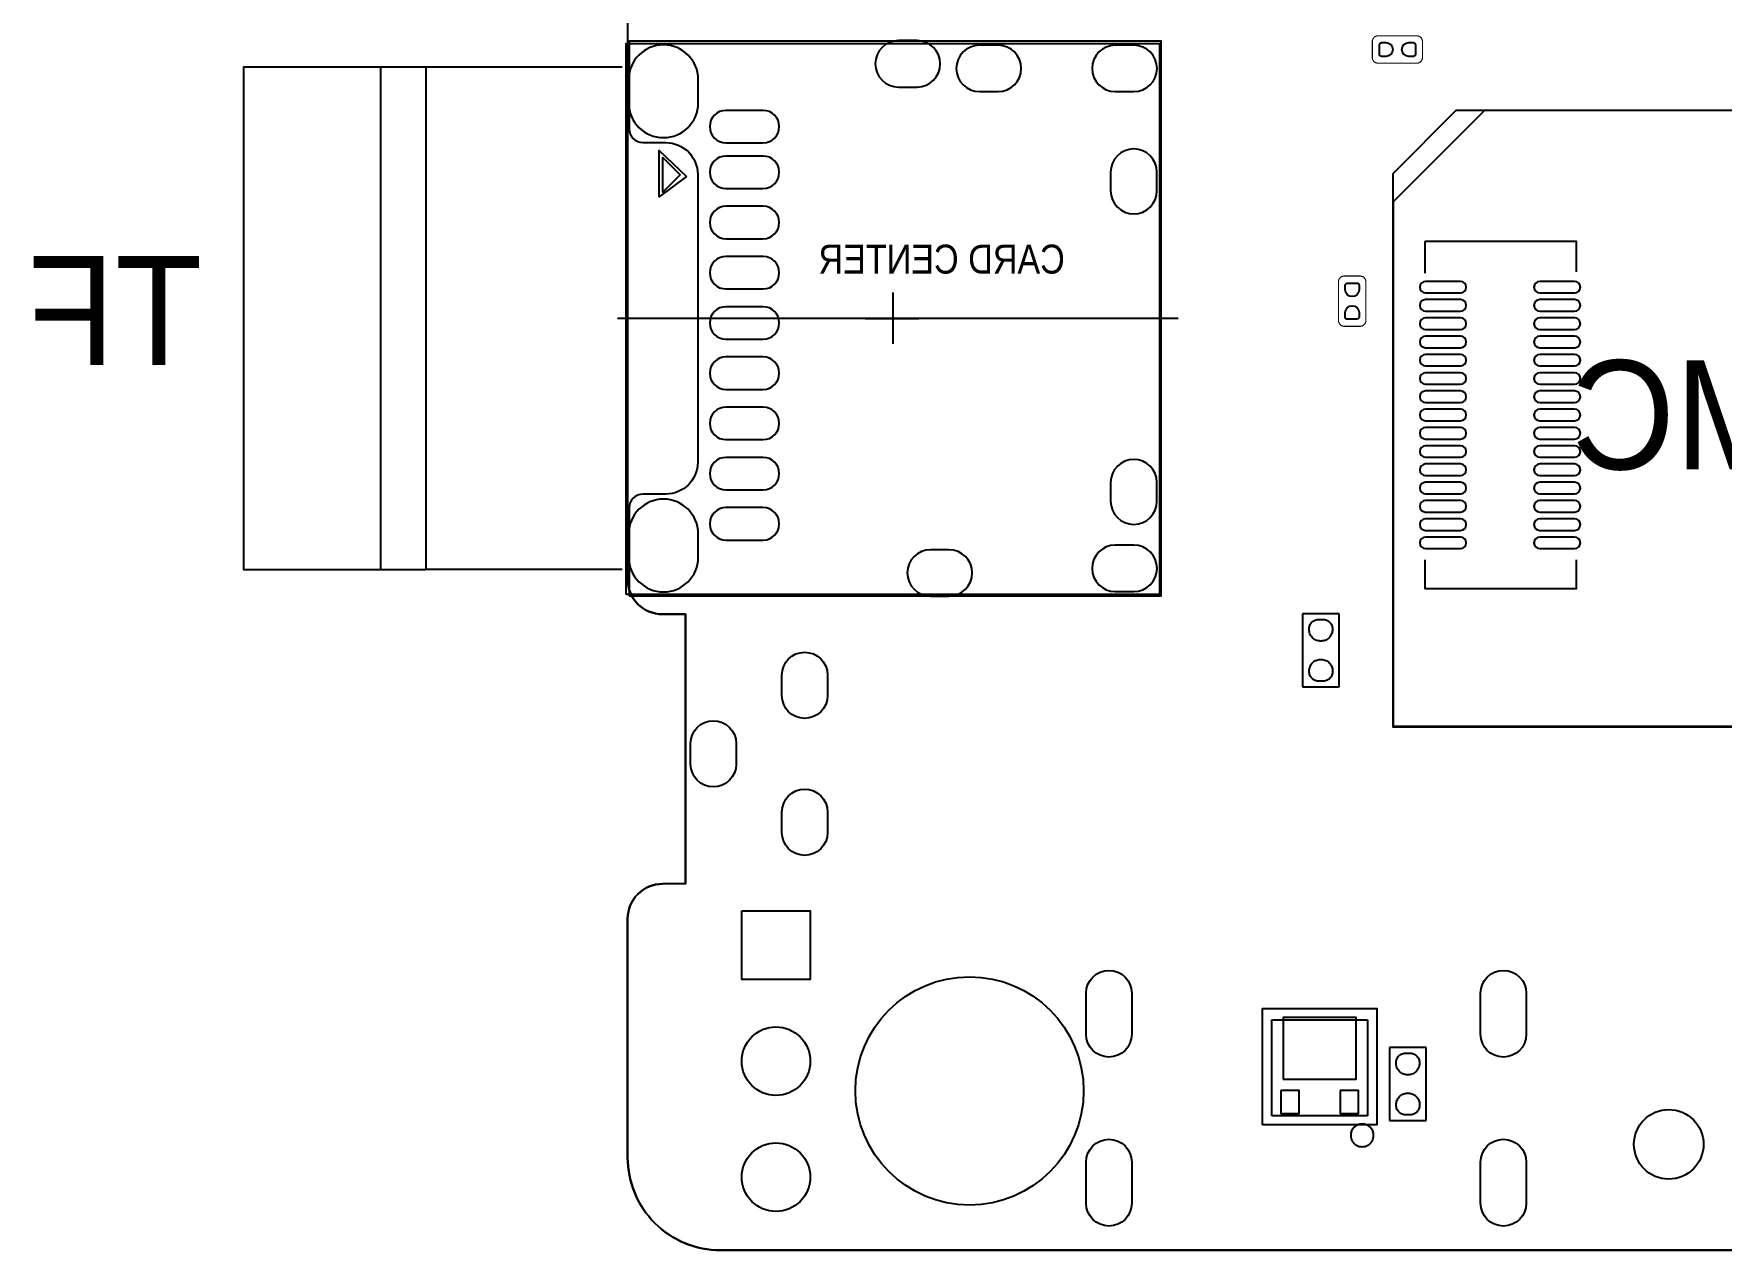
# Model space of a CAD drawing. Extents: x -10 to 106, y -8 to 52.
# Drawn here: x -9.65 to 27.31, y -4.2 to 22.44 of the extents above; entities that cross this region are included whole.
import ezdxf

# ---------------------------------------------------------------- set-up
doc = ezdxf.new("R2010")
doc.units = 0
for name, color, linetype in [('BG_LAYOUT-BOTTOM', 4, 'CONTINUOUS'), ('BG_OUTLINE', 1, 'CONTINUOUS'), ('PG_ASSEMBLY_BOTTOM', 12, 'CONTINUOUS'), ('PG_SILKSCREEN_BOTTOM', 7, 'CONTINUOUS'), ('PIN_BOTTOM', 240, 'CONTINUOUS')]:
    doc.layers.add(name, color=color, linetype=linetype)

msp = doc.modelspace()

# ---------------------------------------------------------------- linework, layer by layer
at = {"layer": 'BG_OUTLINE'}
for points in [[(55.892979, 51.799693), (5.391302, 51.799693, 0.414215), (3.359302, 49.767693), (3.359302, 10.492003)], [(55.892979, 51.799693), (90.324483, 51.799693, -0.414215), (92.356483, 49.767693), (92.356483, -2.168296, -0.414215), (90.324483, -4.200296), (5.391302, -4.200296, -0.414215), (3.359302, -2.168296), (3.359302, 3.061513)], [(4.121302, 9.730003, -0.414203), (3.359302, 10.492003)], [(4.121302, 9.730003, -0.414203), (3.359302, 10.492003)], [(4.121302, 3.823513, 0.414217), (3.359302, 3.061513)], [(3.359302, 3.061513, -0.414217), (4.121302, 3.823513)]]:
    msp.add_lwpolyline(points, format="xyb", dxfattribs=at)
msp.add_lwpolyline([(55.892979, 51.799693), (5.391302, 51.799693, 0.414215), (3.359302, 49.767693), (3.359302, 10.492003, 0.414203), (4.121302, 9.730003), (4.627194, 9.730003), (4.627194, 3.823513), (4.121302, 3.823513, 0.414217), (3.359302, 3.061513), (3.359302, -2.168296, 0.414215), (5.391302, -4.200296), (90.324483, -4.200296, 0.414215), (92.356483, -2.168296), (92.356483, 49.767693, 0.414215), (90.324483, 51.799693)], format="xyb", close=True, dxfattribs=at)
for points in [[(4.627194, 9.730003), (4.121302, 9.730003)], [(4.627194, 3.823513), (4.627194, 9.730003)], [(4.627194, 3.823513), (4.121302, 3.823513)]]:
    msp.add_lwpolyline(points, dxfattribs=at)
at = {"layer": 'PG_ASSEMBLY_BOTTOM'}
for points in [[(3.328695, 10.159314), (3.328695, 22.229318), (15.010181, 22.229318), (15.010181, 10.159314), (3.328695, 10.159314)], [(-2.056308, 21.709304), (-5.056022, 21.709304), (-5.056022, 10.711104), (-2.056308, 10.711104)], [(-1.058113, 21.709304), (-2.056308, 21.709304), (-2.056308, 10.711104), (-1.058113, 10.711104)], [(0.242392, 21.709304), (-1.058113, 21.709304), (-1.058113, 10.711104)], [(3.242081, 21.709304), (0.242392, 21.709304)], [(38.617906, 7.2803), (38.617906, 20.760309), (22.127997, 20.760309), (20.128001, 18.760415), (20.128001, 7.2803), (38.617906, 7.2803)], [(4.648683, 19.314312), (4.048684, 18.874308), (4.048684, 19.884314), (4.648683, 19.314312)], [(15.418283, 16.209315), (3.138678, 16.209315)], [(0.242392, 10.711104), (-1.058113, 10.711104)], [(3.242081, 10.711104), (0.242392, 10.711104)], [(18.941999, 9.7409), (18.142001, 9.7409)], [(18.142001, 9.7409), (18.142001, 8.1407)], [(18.941999, 8.1407), (18.941999, 9.7409)], [(18.142001, 8.1407), (18.941999, 8.1407)], [(20.846999, 0.2413), (20.047001, 0.2413)], [(20.047001, 0.2413), (20.047001, -1.3589)], [(20.846999, -1.3589), (20.846999, 0.2413)], [(20.047001, -1.3589), (20.846999, -1.3589)]]:
    msp.add_lwpolyline(points, dxfattribs=at)
at = {"layer": 'PG_ASSEMBLY_BOTTOM', "const_width": 0.0254}
for points in [[(19.795211, 22.397999, 0.414135), (19.668211, 22.270999)], [(20.76831, 22.270999, 0.414175), (20.64131, 22.397999)], [(19.668211, 21.924797, 0.414214), (19.795211, 21.797797)], [(20.64131, 21.797797, 0.414253), (20.76831, 21.924797)], [(19.054699, 17.136262, 0.414175), (18.927699, 17.009262)], [(19.527901, 17.009262, 0.414253), (19.400901, 17.136262)], [(18.927699, 16.163163, 0.414135), (19.054699, 16.036163)], [(19.400901, 16.036163, 0.414214), (19.527901, 16.163163)]]:
    msp.add_lwpolyline(points, format="xyb", dxfattribs=at)
for points in [[(19.668211, 22.270999), (19.668211, 21.924797)], [(20.64131, 22.397999), (19.795211, 22.397999)], [(20.76831, 21.924797), (20.76831, 22.270999)], [(19.795211, 21.797797), (20.64131, 21.797797)], [(18.927699, 17.009262), (18.927699, 16.163163)], [(19.400901, 17.136262), (19.054699, 17.136262)], [(19.527901, 16.163163), (19.527901, 17.009262)], [(19.054699, 16.036163), (19.400901, 16.036163)]]:
    msp.add_lwpolyline(points, dxfattribs=at)
at = {"layer": 'PG_ASSEMBLY_BOTTOM'}
msp.add_lwpolyline([(17.266691, -1.452753), (17.266691, 1.097153), (19.766509, 1.097153), (19.766509, -1.452753)], close=True, dxfattribs=at)
at = {"layer": 'PG_SILKSCREEN_BOTTOM'}
for points in [[(3.393694, 10.134321), (15.043683, 10.134321), (15.043683, 22.284309), (3.393694, 22.284309), (3.393694, 20.359319, 0.414219), (3.693693, 20.05932), (4.193692, 20.05932, -0.41421), (4.893691, 19.359321), (4.893691, 13.059308, -0.41421), (4.193692, 12.35931), (3.693693, 12.35931, 0.414219), (3.393694, 12.05931), (3.393694, 10.134321)], [(19.696709, -1.682852, 0.999978), (19.196482, -1.682826, 1.000022), (19.696709, -1.682852)]]:
    msp.add_lwpolyline(points, format="xyb", dxfattribs=at)
for points in [[(38.617906, 20.760309), (21.5011, 20.760309), (20.118095, 19.377304), (20.118095, 7.260311), (38.617906, 7.260311), (38.617906, 20.760309)], [(4.509287, 19.354521), (4.128287, 18.973521), (4.128287, 19.735521), (4.509287, 19.354521)], [(24.137899, 17.230319), (24.137899, 17.893208), (20.818094, 17.893208)], [(20.818094, 17.893208), (20.818094, 17.200321)], [(9.168689, 16.779316), (9.168689, 16.209315), (9.73869, 16.209315)], [(8.558682, 16.209315), (9.168689, 16.209315), (9.168689, 15.649321)], [(20.818094, 10.9204), (20.818094, 10.293299), (24.137899, 10.293299), (24.137899, 10.9204)], [(17.466589, 0.847166), (19.566611, 0.847166)], [(17.466589, -1.252855), (17.466589, 0.847166)], [(19.566611, 0.847166), (19.566611, -1.252855)], [(19.566611, -1.252855), (17.466589, -1.252855)]]:
    msp.add_lwpolyline(points, dxfattribs=at)
msp.add_lwpolyline([(4.509287, 19.354521), (4.128287, 18.973521), (4.128287, 19.735521)], close=True, dxfattribs=at)
at = {"layer": 'PIN_BOTTOM'}
for points in [[(4.90568, 20.930311), (4.90568, 21.438311, 1), (3.38168, 21.438311), (3.38168, 20.930311, 1)], [(9.696882, 22.29231), (9.290482, 22.29231, 1), (9.290482, 21.27631), (9.696882, 21.27631, 1)], [(11.065485, 21.17631), (11.471885, 21.17631, 1), (11.471885, 22.19231), (11.065485, 22.19231, 1)], [(14.040485, 21.17631), (14.446885, 21.17631, 1), (14.446885, 22.19231), (14.040485, 22.19231, 1)], [(19.968388, 21.947911), (19.866788, 21.947911, -0.376179), (19.824294, 21.9964), (19.824294, 22.2123, -0.366154), (19.866788, 22.248089), (19.968388, 22.248089, -0.999013)], [(20.468412, 22.248089), (20.570012, 22.248089, -0.376179), (20.612506, 22.1996), (20.612506, 21.9837, -0.366154), (20.570012, 21.947911), (20.468412, 21.947911, -0.999013)], [(6.325083, 20.764906), (5.512283, 20.764906, 1), (5.512283, 20.053706), (6.325083, 20.053706, 1)], [(6.325083, 19.764908), (5.512283, 19.764908, 1), (5.512283, 19.053708), (6.325083, 19.053708, 1)], [(13.935685, 19.412509), (13.935685, 19.006109, 1), (14.951685, 19.006109), (14.951685, 19.412509, 1)], [(6.325083, 18.664911), (5.512283, 18.664911, 1), (5.512283, 17.953711), (6.325083, 17.953711, 1)], [(6.325083, 17.564913), (5.512283, 17.564913, 1), (5.512283, 16.853713), (6.325083, 16.853713, 1)], [(20.836915, 16.76621), (21.598915, 16.76621, 1), (21.598915, 17.02021), (20.836915, 17.02021, 1)], [(23.337012, 16.76621), (24.099012, 16.76621, 1), (24.099012, 17.02021), (23.337012, 17.02021, 1)], [(19.07761, 16.836365), (19.07761, 16.937965, -0.376179), (19.126098, 16.980459), (19.341998, 16.980459, -0.366154), (19.377787, 16.937965), (19.377787, 16.836365, -0.999013)], [(6.325083, 16.464915), (5.512283, 16.464915, 1), (5.512283, 15.753715), (6.325083, 15.753715, 1)], [(19.377787, 16.33634), (19.377787, 16.23474, -0.376179), (19.329298, 16.192246), (19.113398, 16.192246, -0.366154), (19.07761, 16.23474), (19.07761, 16.33634, -0.999013)], [(20.836915, 16.366414), (21.598915, 16.366414, 1), (21.598915, 16.620414), (20.836915, 16.620414, 1)], [(23.337012, 16.366414), (24.099012, 16.366414, 1), (24.099012, 16.620414), (23.337012, 16.620414, 1)], [(20.836915, 15.966415), (21.598915, 15.966415, 1), (21.598915, 16.220415), (20.836915, 16.220415, 1)], [(23.337012, 15.966415), (24.099012, 15.966415, 1), (24.099012, 16.220415), (23.337012, 16.220415, 1)], [(20.836915, 15.566314), (21.598915, 15.566314, 1), (21.598915, 15.820314), (20.836915, 15.820314, 1)], [(23.337012, 15.566314), (24.099012, 15.566314, 1), (24.099012, 15.820314), (23.337012, 15.820314, 1)], [(6.325083, 15.364917), (5.512283, 15.364917, 1), (5.512283, 14.653717), (6.325083, 14.653717, 1)], [(20.836915, 15.166315), (21.598915, 15.166315, 1), (21.598915, 15.420315), (20.836915, 15.420315, 1)], [(23.337012, 15.166315), (24.099012, 15.166315, 1), (24.099012, 15.420315), (23.337012, 15.420315, 1)], [(20.836915, 14.766214), (21.598915, 14.766214, 1), (21.598915, 15.020214), (20.836915, 15.020214, 1)], [(23.337012, 14.766214), (24.099012, 14.766214, 1), (24.099012, 15.020214), (23.337012, 15.020214, 1)], [(20.836915, 14.366418), (21.598915, 14.366418, 1), (21.598915, 14.620418), (20.836915, 14.620418, 1)], [(23.337012, 14.366418), (24.099012, 14.366418, 1), (24.099012, 14.620418), (23.337012, 14.620418, 1)], [(6.325083, 14.264919), (5.512283, 14.264919, 1), (5.512283, 13.553719), (6.325083, 13.553719, 1)], [(20.836915, 13.966419), (21.598915, 13.966419, 1), (21.598915, 14.220419), (20.836915, 14.220419, 1)], [(23.337012, 13.966419), (24.099012, 13.966419, 1), (24.099012, 14.220419), (23.337012, 14.220419, 1)], [(20.836915, 13.566318), (21.598915, 13.566318, 1), (21.598915, 13.820318), (20.836915, 13.820318, 1)], [(23.337012, 13.566318), (24.099012, 13.566318, 1), (24.099012, 13.820318), (23.337012, 13.820318, 1)], [(20.836915, 13.166319), (21.598915, 13.166319, 1), (21.598915, 13.420319), (20.836915, 13.420319, 1)], [(23.337012, 13.166319), (24.099012, 13.166319, 1), (24.099012, 13.420319), (23.337012, 13.420319, 1)], [(6.325083, 13.164922), (5.512283, 13.164922, 1), (5.512283, 12.453722), (6.325083, 12.453722, 1)], [(13.935685, 12.612522), (13.935685, 12.206122, 1), (14.951685, 12.206122), (14.951685, 12.612522, 1)], [(20.836915, 12.766218), (21.598915, 12.766218, 1), (21.598915, 13.020218), (20.836915, 13.020218, 1)], [(23.337012, 12.766218), (24.099012, 12.766218, 1), (24.099012, 13.020218), (23.337012, 13.020218, 1)], [(20.836915, 12.366422), (21.598915, 12.366422, 1), (21.598915, 12.620422), (20.836915, 12.620422, 1)], [(23.337012, 12.366422), (24.099012, 12.366422, 1), (24.099012, 12.620422), (23.337012, 12.620422, 1)], [(4.90568, 10.980318), (4.90568, 11.488318, 1), (3.38168, 11.488318), (3.38168, 10.980318, 1)], [(20.836915, 11.966397), (21.598915, 11.966397, 1), (21.598915, 12.220397), (20.836915, 12.220397, 1)], [(23.337012, 11.966397), (24.099012, 11.966397, 1), (24.099012, 12.220397), (23.337012, 12.220397, 1)], [(6.325083, 12.064924), (5.512283, 12.064924, 1), (5.512283, 11.353724), (6.325083, 11.353724, 1)], [(20.836915, 11.566322), (21.598915, 11.566322, 1), (21.598915, 11.820322), (20.836915, 11.820322, 1)], [(23.337012, 11.566322), (24.099012, 11.566322, 1), (24.099012, 11.820322), (23.337012, 11.820322, 1)], [(10.39688, 11.14232), (9.99048, 11.14232, 1), (9.99048, 10.12632), (10.39688, 10.12632, 1)], [(14.040485, 10.226319), (14.446885, 10.226319, 1), (14.446885, 11.242319), (14.040485, 11.242319, 1)], [(20.836915, 11.166297), (21.598915, 11.166297, 1), (21.598915, 11.420297), (20.836915, 11.420297, 1)], [(23.337012, 11.166297), (24.099012, 11.166297, 1), (24.099012, 11.420297), (23.337012, 11.420297, 1)], [(6.737045, 7.947927), (6.737045, 8.397939, -1), (7.737043, 8.397939), (7.737043, 7.947927, -1)], [(4.737049, 6.447828), (4.737049, 6.89784, -1), (5.737047, 6.89784), (5.737047, 6.447828, -1)], [(6.737045, 4.947729), (6.737045, 5.397741, -1), (7.737043, 5.397741), (7.737043, 4.947729, -1)], [(14.400378, 1.43021), (14.400378, 0.530212, -1), (13.40038, 0.530212), (13.40038, 1.43021, -1)], [(23.040391, 1.43021), (23.040391, 0.530212, -1), (22.040393, 0.530212), (22.040393, 1.43021, -1)], [(14.400378, -2.269782), (14.400378, -3.16978, -1), (13.40038, -3.16978), (13.40038, -2.269782, -1)], [(23.040391, -2.269782), (23.040391, -3.16978, -1), (22.040393, -3.16978), (22.040393, -2.269782, -1)]]:
    msp.add_lwpolyline(points, format="xyb", close=True, dxfattribs=at)
for points in [[(18.795695, 9.423349), (18.796991, 9.399245), (18.795695, 9.375343), (18.792698, 9.351543), (18.787389, 9.327845), (18.779693, 9.305061), (18.770295, 9.282938), (18.758891, 9.261856), (18.745708, 9.241739), (18.730493, 9.222943), (18.714009, 9.205443), (18.695695, 9.189745), (18.676112, 9.17575), (18.653303, 9.164345), (18.629401, 9.155151), (18.604713, 9.148343), (18.579592, 9.143441), (18.554192, 9.141257), (18.528792, 9.141257), (18.503392, 9.143441), (18.478195, 9.148343), (18.453608, 9.155151), (18.429707, 9.164345), (18.406897, 9.17575), (18.387111, 9.189237), (18.368493, 9.204452), (18.3515, 9.221445), (18.336311, 9.240241), (18.322798, 9.260053), (18.311393, 9.281439), (18.301995, 9.303537), (18.294909, 9.326347), (18.290007, 9.349943), (18.287492, 9.373845), (18.287213, 9.397949), (18.287009, 9.419844), (18.289295, 9.441459), (18.293588, 9.462745), (18.300192, 9.483344), (18.309107, 9.503461), (18.319801, 9.522257), (18.332501, 9.539757), (18.346903, 9.555963), (18.363209, 9.570745), (18.38071, 9.583445), (18.399506, 9.594342), (18.419293, 9.603257), (18.440095, 9.610039), (18.461507, 9.614459), (18.483097, 9.616643), (18.599709, 9.616643), (18.620994, 9.614662), (18.642101, 9.610039), (18.662599, 9.603461), (18.682208, 9.59485), (18.701004, 9.584157), (18.718505, 9.571761), (18.734507, 9.557537), (18.74901, 9.541561), (18.76171, 9.524238), (18.772607, 9.505645), (18.781801, 9.486138), (18.788609, 9.465843), (18.793206, 9.444761)], [(18.288305, 8.458251), (18.287009, 8.482355), (18.288305, 8.506257), (18.291302, 8.530057), (18.296611, 8.553755), (18.304307, 8.576539), (18.313705, 8.598662), (18.325109, 8.619744), (18.338292, 8.639861), (18.353507, 8.658657), (18.369991, 8.676157), (18.388305, 8.691855), (18.407888, 8.70585), (18.430697, 8.717255), (18.454599, 8.726449), (18.479287, 8.733257), (18.504408, 8.738159), (18.529808, 8.740343), (18.555208, 8.740343), (18.580608, 8.738159), (18.605805, 8.733257), (18.630392, 8.726449), (18.654293, 8.717255), (18.677103, 8.70585), (18.696889, 8.692363), (18.715507, 8.677148), (18.7325, 8.660155), (18.747689, 8.641359), (18.761202, 8.621547), (18.772607, 8.600161), (18.782005, 8.578063), (18.789091, 8.555253), (18.793993, 8.531657), (18.796508, 8.507755), (18.796787, 8.483651), (18.796991, 8.461756), (18.794705, 8.440141), (18.790412, 8.418855), (18.783808, 8.398256), (18.774893, 8.378139), (18.764199, 8.359343), (18.751499, 8.341843), (18.737097, 8.325637), (18.720791, 8.310855), (18.70329, 8.298155), (18.684494, 8.287258), (18.664707, 8.278343), (18.643905, 8.271561), (18.622493, 8.267141), (18.600903, 8.264957), (18.484291, 8.264957), (18.463006, 8.266938), (18.441899, 8.271561), (18.421401, 8.278139), (18.401792, 8.28675), (18.382996, 8.297443), (18.365495, 8.309839), (18.349493, 8.324063), (18.33499, 8.340039), (18.32229, 8.357362), (18.311393, 8.375955), (18.302199, 8.395462), (18.295391, 8.415757), (18.290794, 8.436839)], [(5.857837, 3.230766), (7.357834, 3.230766), (7.357834, 1.730769), (5.857837, 1.730769)], [(17.716652, -0.452958), (19.316548, -0.452958), (19.316548, 0.897052), (17.716652, 0.897052)], [(20.700695, -0.076251), (20.701991, -0.100355), (20.700695, -0.124257), (20.697698, -0.148057), (20.692389, -0.171755), (20.684693, -0.194539), (20.675295, -0.216662), (20.663891, -0.237744), (20.650708, -0.257861), (20.635493, -0.276657), (20.619009, -0.294157), (20.600695, -0.309855), (20.581112, -0.32385), (20.558303, -0.335255), (20.534401, -0.344449), (20.509713, -0.351257), (20.484592, -0.356159), (20.459192, -0.358343), (20.433792, -0.358343), (20.408392, -0.356159), (20.383195, -0.351257), (20.358608, -0.344449), (20.334707, -0.335255), (20.311897, -0.32385), (20.292111, -0.310363), (20.273493, -0.295148), (20.2565, -0.278155), (20.241311, -0.259359), (20.227798, -0.239547), (20.216393, -0.218161), (20.206995, -0.196063), (20.199909, -0.173253), (20.195007, -0.149657), (20.192492, -0.125755), (20.192213, -0.101651), (20.192009, -0.079756), (20.194295, -0.058141), (20.198588, -0.036855), (20.205192, -0.016256), (20.214107, 0.003861), (20.224801, 0.022657), (20.237501, 0.040157), (20.251903, 0.056363), (20.268209, 0.071145), (20.28571, 0.083845), (20.304506, 0.094742), (20.324293, 0.103657), (20.345095, 0.110439), (20.366507, 0.114859), (20.388097, 0.117043), (20.504709, 0.117043), (20.525994, 0.115062), (20.547101, 0.110439), (20.567599, 0.103861), (20.587208, 0.09525), (20.606004, 0.084557), (20.623505, 0.072161), (20.639507, 0.057937), (20.65401, 0.041961), (20.66671, 0.024638), (20.677607, 0.006045), (20.686801, -0.013462), (20.693609, -0.033757), (20.698206, -0.054839)], [(17.666589, -0.702881), (17.666589, -1.202982), (18.066588, -1.202982), (18.066588, -0.702881)], [(18.966612, -0.702881), (18.966612, -1.202982), (19.366611, -1.202982), (19.366611, -0.702881)], [(20.193305, -1.041349), (20.192009, -1.017245), (20.193305, -0.993343), (20.196302, -0.969543), (20.201611, -0.945845), (20.209307, -0.923061), (20.218705, -0.900938), (20.230109, -0.879856), (20.243292, -0.859739), (20.258507, -0.840943), (20.274991, -0.823443), (20.293305, -0.807745), (20.312888, -0.79375), (20.335697, -0.782345), (20.359599, -0.773151), (20.384287, -0.766343), (20.409408, -0.761441), (20.434808, -0.759257), (20.460208, -0.759257), (20.485608, -0.761441), (20.510805, -0.766343), (20.535392, -0.773151), (20.559293, -0.782345), (20.582103, -0.79375), (20.601889, -0.807237), (20.620507, -0.822452), (20.6375, -0.839445), (20.652689, -0.858241), (20.666202, -0.878053), (20.677607, -0.899439), (20.687005, -0.921537), (20.694091, -0.944347), (20.698993, -0.967943), (20.701508, -0.991845), (20.701787, -1.015949), (20.701991, -1.037844), (20.699705, -1.059459), (20.695412, -1.080745), (20.688808, -1.101344), (20.679893, -1.121461), (20.669199, -1.140257), (20.656499, -1.157757), (20.642097, -1.173963), (20.625791, -1.188745), (20.60829, -1.201445), (20.589494, -1.212342), (20.569707, -1.221257), (20.548905, -1.228039), (20.527493, -1.232459), (20.505903, -1.234643), (20.389291, -1.234643), (20.368006, -1.232662), (20.346899, -1.228039), (20.326401, -1.221461), (20.306792, -1.21285), (20.287996, -1.202157), (20.270495, -1.189761), (20.254493, -1.175537), (20.23999, -1.159561), (20.22729, -1.142238), (20.216393, -1.123645), (20.207199, -1.104138), (20.200391, -1.083843), (20.195794, -1.062761)]]:
    msp.add_lwpolyline(points, close=True, dxfattribs=at)
for centre, radius in [((10.846511, -0.710286), 2.499347), ((6.607835, -0.059233), 0.749999), ((26.162, -1.8796), 0.762), ((6.607835, -2.599233), 0.749999)]:
    msp.add_circle(centre, radius, dxfattribs=at)

# ---------------------------------------------------------------- texts
at = {"layer": 'BG_LAYOUT-BOTTOM', "text_generation_flag": 2, "width": 0.978723}
for s, p in [('TF', (-5.9563, 15.1892)), ('EMMC', (33.5915, 12.9032))]:
    msp.add_text(s, height=2.3876, dxfattribs=at).set_placement(p)
at = {"layer": 'PG_ASSEMBLY_BOTTOM', "text_generation_flag": 2, "width": 0.88}
msp.add_text('CARD CENTER', height=0.635, dxfattribs=at).set_placement((12.935509, 17.188993))

doc.saveas('drawing.dxf')
